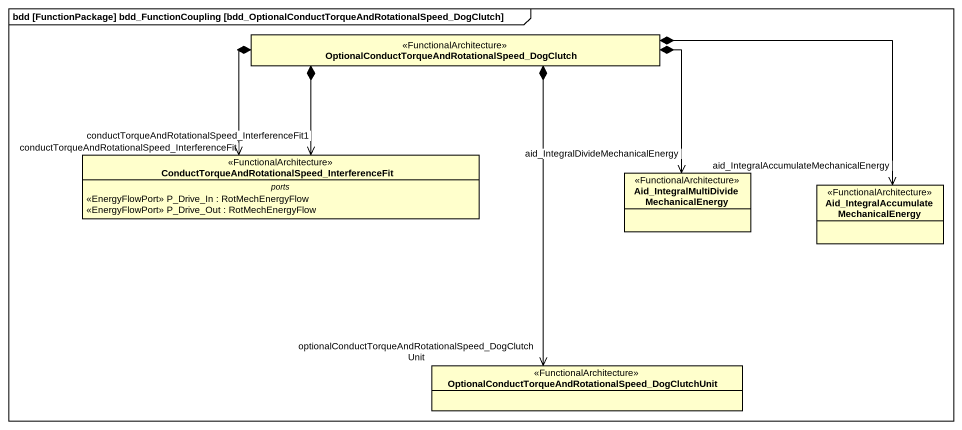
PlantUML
@startuml
mainframe bdd [FunctionPackage] bdd_FunctionCoupling [bdd_OptionalConductTorqueAndRotationalSpeed_DogClutch]
hide circle
hide empty members
class "OptionalConductTorqueAndRotationalSpeed_DogClutch" as OptionalConductTorqueAndRota <<FunctionalArchitecture>>
class "ConductTorqueAndRotationalSpeed_InterferenceFit" as ConductTorqueAndRotationalSp <<FunctionalArchitecture>> {
  -- ports --
  <<EnergyFlowPort>> P_Drive_In : RotMechEnergyFlow
  <<EnergyFlowPort>> P_Drive_Out : RotMechEnergyFlow
}
class "Aid_IntegralMultiDivideMechanicalEnergy" as Aid_IntegralMultiDivideMecha <<FunctionalArchitecture>>
class "Aid_IntegralAccumulateMechanicalEnergy" as Aid_IntegralAccumulateMechan <<FunctionalArchitecture>>
class "OptionalConductTorqueAndRotationalSpeed_DogClutchUnit" as OptionalConductTorqueAndRota_2 <<FunctionalArchitecture>>
OptionalConductTorqueAndRota *--> "conductTorqueAndRotationalSpeed_InterferenceFit" ConductTorqueAndRotationalSp
OptionalConductTorqueAndRota *--> "conductTorqueAndRotationalSpeed_InterferenceFit1" ConductTorqueAndRotationalSp
OptionalConductTorqueAndRota *--> "aid_IntegralDivideMechanicalEnergy" Aid_IntegralMultiDivideMecha
OptionalConductTorqueAndRota *-right-> "aid_IntegralAccumulateMechanicalEnergy" Aid_IntegralAccumulateMechan
OptionalConductTorqueAndRota *--> "optionalConductTorqueAndRotationalSpeed_DogClutchUnit" OptionalConductTorqueAndRota_2
@enduml
